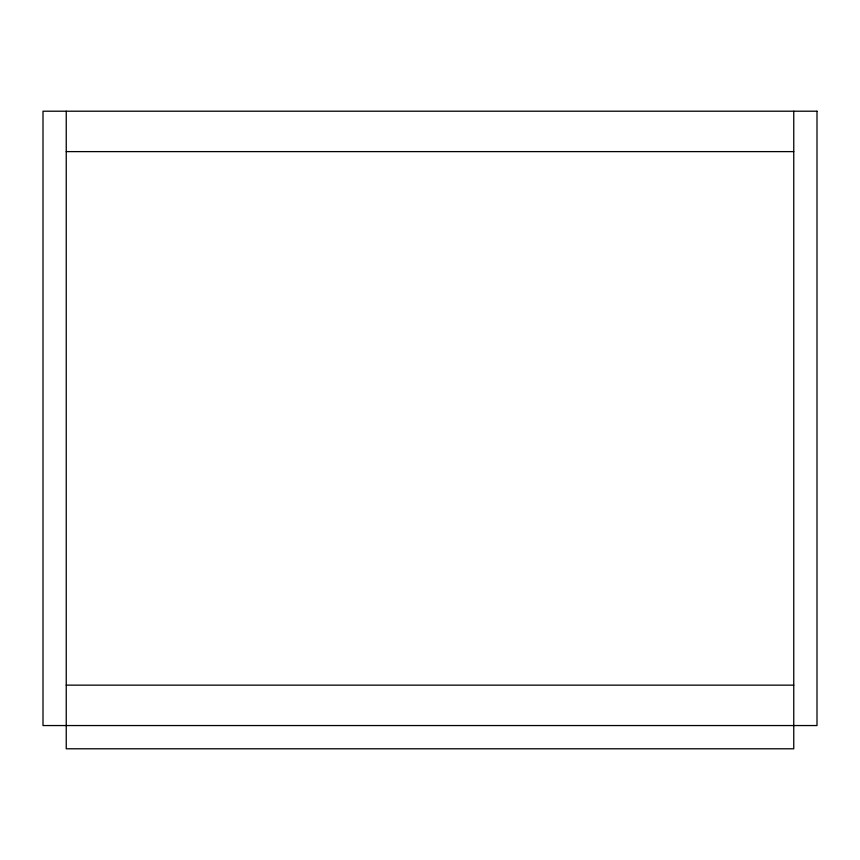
<?xml version="1.0" encoding="UTF-8"?>
<svg xmlns="http://www.w3.org/2000/svg" width="860" height="860" viewBox="0 0 860 860"><rect width="100%" height="100%" fill="white"/><g stroke="black" fill="none" stroke-linecap="round" stroke-linejoin="round"><path stroke-width="1.29" d="M66.241 151.618L793.758 151.618M66.241 685.14L793.758 685.14M793.758 111.209L793.758 748.791L66.241 748.791L66.241 111.209M817 111.209L43 111.209L43 725.55L817 725.55L817 111.209"/></g></svg>
